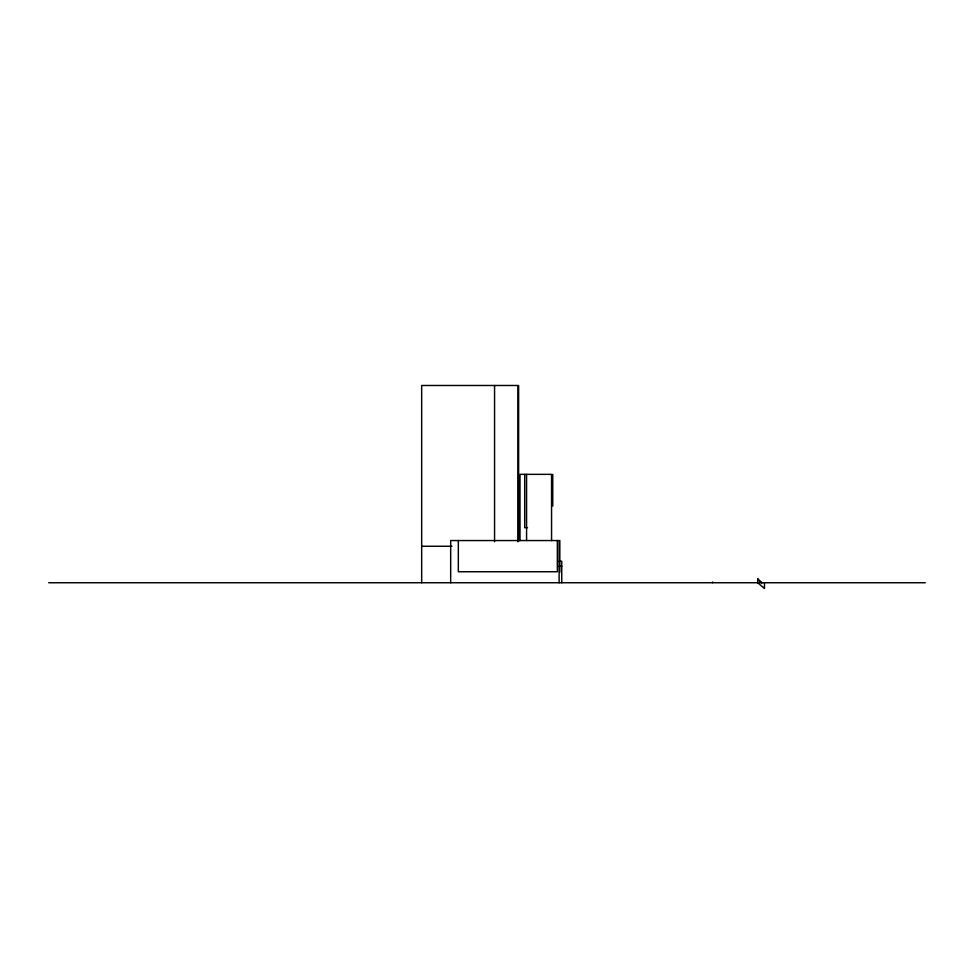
<?xml version="1.0" encoding="UTF-8"?>
<svg xmlns="http://www.w3.org/2000/svg" width="974" height="974" viewBox="0 0 974 974"><rect width="100%" height="100%" fill="white"/><g stroke="black" fill="none" stroke-linecap="round" stroke-linejoin="round"><path stroke-width="1.46" d="M712.591 582.659L712.664 581.977M527.506 527.689L524.706 527.689L524.706 474.35M421.669 546.256L452.033 546.256M559.125 561.243L561.755 561.243L561.755 582.744M559.125 566.284L561.755 566.284M762.155 582.744L757.723 579.274L761.339 582.744M48.7 582.744L925.3 582.744M764.468 582.744L764.468 588.515L757.723 582.744L757.723 578.799L758.539 579.274M559.831 540.546L559.831 572.225M559.125 582.744L559.125 540.546L450.682 540.546L450.682 582.744M557.347 540.546L557.347 571.75L458.328 571.75L458.328 540.546M552.745 474.35L552.745 506.042M551.564 540.594L551.564 474.35L520.006 474.35L520.006 540.594M526.569 474.35L526.569 540.594M518.631 385.485L518.631 541.179M517.9 541.775L517.9 385.485L421.669 385.485L421.669 582.744M494.561 385.485L494.561 541.702"/></g></svg>
